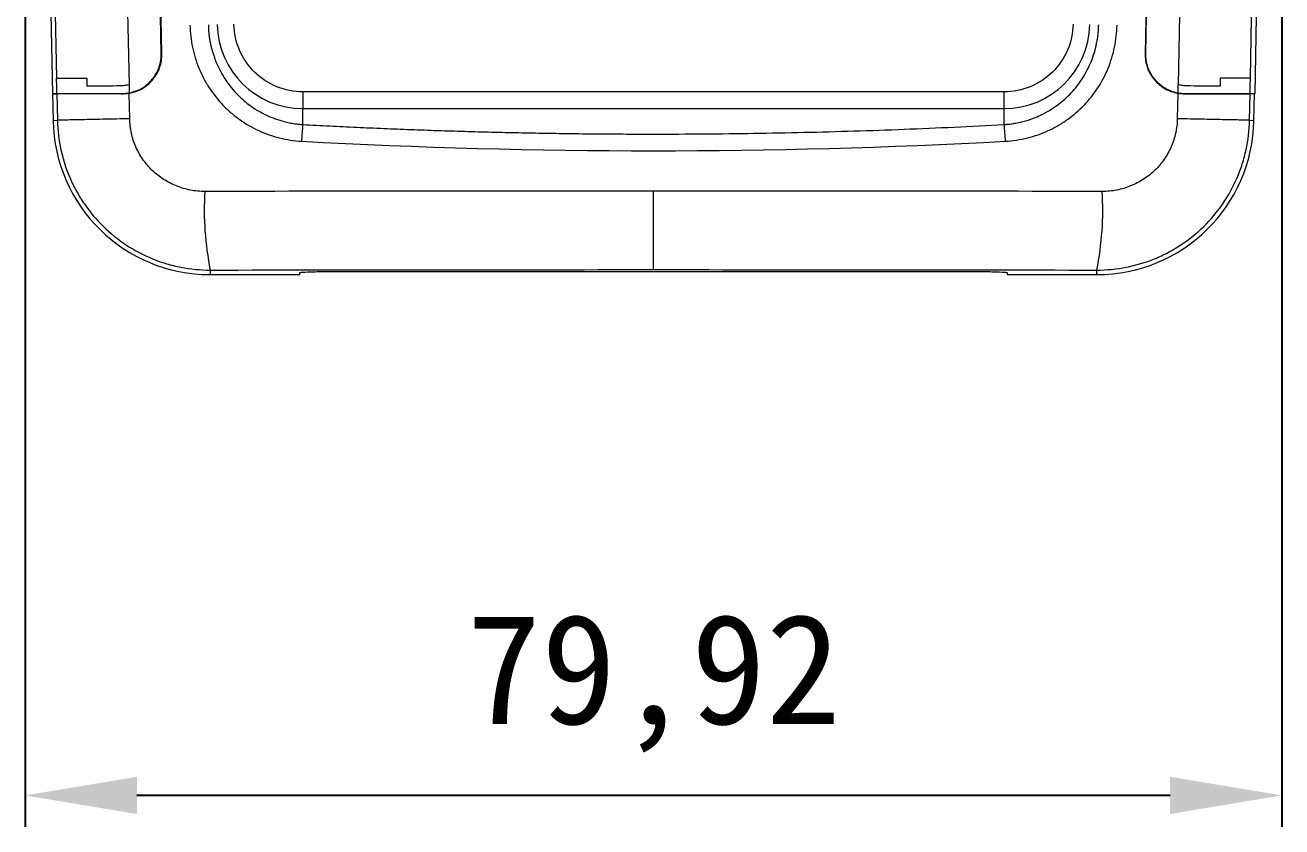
# Model space of a CAD drawing. Header units: millimetres. Extents: x 6 to 426, y 10 to 307.
# Drawn here: x 65.32 to 105.28, y 124.96 to 150.45 of the extents above; entities that cross this region are included whole.
import ezdxf

# ---------------------------------------------------------------- set-up
doc = ezdxf.new("R2010")
doc.units = ezdxf.units.MM
doc.header["$PDSIZE"] = -1
doc.dimstyles.new('ISO-25', dxfattribs={"dimtxt": 2.5, "dimasz": 2.5, "dimexe": 1.25, "dimexo": 0.625, "dimtad": 1, "dimtxsty": 'Standard', "dimcen": 2.5, "dimadec": 0, "dimazin": 0, "dimtfac": 1, "dimtmove": 0, "dimatfit": 3, "dimfxl": 1, "dimarcsym": 0})

# ---------------------------------------------------------------- blocks, each defined once
blk = doc.blocks.new('*D16')
at = {"color": 0, "lineweight": -2}
for p, q in [((65.317, 192.62), (65.317, 124.957)), ((105.277, 192.62), (105.277, 124.957)), ((101.721, 125.957), (68.873, 125.957))]:
    blk.add_line(p, q, dxfattribs=at)
at = {"color": 0}
for points in [[(68.873, 126.55), (68.873, 125.365), (65.317, 125.957)], [(101.721, 126.55), (101.721, 125.365), (105.277, 125.957)]]:
    blk.add_solid(points, dxfattribs=at)
at = {"layer": 'Defpoints', "color": 0}
for p in [(65.317, 193.62), (105.277, 193.62), (65.317, 125.957)]:
    blk.add_point(p, dxfattribs=at)
at = {"color": 0, "insert": (85.297, 129.523), "char_height": 3.5, "attachment_point": 5}
blk.add_mtext('79,92', dxfattribs=at)

msp = doc.modelspace()

# ---------------------------------------------------------------- linework, layer by layer
at = {"color": 7, "linetype": 'Continuous', "lineweight": 15}
for p, q in [((65.3179, 193.6201), (66.182, 148.2584)), ((66.3203, 148.7584), (65.4615, 193.6624)), ((67.7484, 193.71), (68.6201, 148.5496)), ((102.8465, 193.71), (101.9747, 148.5496)), ((104.2746, 148.7584), (105.1334, 193.6624)), ((105.2769, 193.6201), (104.4129, 148.2584)), ((69.6256, 149.2828), (69.6643, 149.537)), ((100.9306, 149.537), (100.9496, 149.537)), ((66.3219, 148.4988), (66.3169, 148.7583)), ((67.2774, 148.7605), (67.2774, 148.5052)), ((103.3176, 148.7605), (103.3175, 148.5052)), ((104.273, 148.4988), (104.278, 148.7583)), ((66.182, 148.2584), (66.3288, 148.2584)), ((66.1879, 148.2632), (66.204, 147.4179)), ((66.3293, 148.2632), (66.1879, 148.2632)), ((66.3294, 148.2584), (66.3248, 148.4989)), ((66.3293, 148.2632), (66.3454, 147.4206)), ((68.6211, 148.5497), (68.6262, 148.2849)), ((68.642, 147.4682), (68.6263, 148.2812)), ((68.6469, 148.285), (68.6268, 148.285)), ((68.6468, 148.2849), (68.8267, 148.352)), ((74.1465, 148.3238), (74.1465, 147.7935)), ((96.4484, 148.3238), (74.1465, 148.3238)), ((96.4484, 147.7935), (96.4484, 148.3238)), ((101.9686, 148.2812), (101.9529, 147.4682)), ((101.9736, 148.5497), (101.9685, 148.2849)), ((102.1804, 148.2632), (102.2262, 148.2627)), ((104.2495, 147.4206), (104.2656, 148.2632)), ((104.4069, 148.2632), (104.2656, 148.2632)), ((104.4129, 148.2584), (104.266, 148.2584)), ((104.2684, 148.2583), (104.273, 148.4988)), ((104.3908, 147.4179), (104.4069, 148.2632)), ((74.1465, 147.7935), (96.4484, 147.7935)), ((74.1465, 147.2859), (74.1465, 147.7935)), ((96.4484, 147.2859), (96.4484, 147.7935)), ((66.204, 147.4179), (66.3454, 147.4206)), ((104.2495, 147.4206), (104.3908, 147.4179)), ((85.2974, 142.672), (85.2974, 145.1711)), ((71.2031, 142.6592), (71.2031, 142.5132)), ((99.3918, 142.5132), (99.3918, 142.6592)), ((71.2031, 142.5132), (74.0474, 142.5132)), ((74.0474, 142.5132), (74.0474, 142.5786)), ((75.5474, 142.6179), (95.0474, 142.6179)), ((96.5474, 142.5786), (96.5474, 142.5132)), ((96.5474, 142.5132), (99.3918, 142.5132))]:
    msp.add_line(p, q, dxfattribs=at)
at = {"color": 7, "linetype": 'Continuous', "lineweight": 15, "flags": 128}
for points in [[(69.6453, 149.537), (69.5764, 153.1494), (69.4884, 157.7657), (69.4443, 160.0738), (69.4003, 162.382), (69.3563, 164.6901), (69.3123, 166.9982), (69.2242, 171.6145), (69.2128, 172.2144), (69.167, 174.614), (69.0755, 179.4131), (69.0298, 181.8127), (68.984, 184.2122), (68.9382, 186.6118), (68.8925, 189.0113), (68.8033, 193.6885)], [(69.6643, 149.537), (69.1933, 174.2636), (68.8233, 193.6885)], [(101.7716, 193.6885), (101.3006, 168.9654), (100.9306, 149.537)], [(100.9496, 149.537), (101.0185, 153.1494), (101.1065, 157.7657), (101.1505, 160.0738), (101.1945, 162.382), (101.2386, 164.6901), (101.2826, 166.9982), (101.3706, 171.6145), (101.382, 172.2144), (101.4278, 174.614), (101.5193, 179.4131), (101.5651, 181.8127), (101.6109, 184.2122), (101.6566, 186.6118), (101.7024, 189.0113), (101.7916, 193.6885)], [(68.4145, 148.2632), (68.3916, 148.2629), (68.3687, 148.2627)]]:
    msp.add_lwpolyline(points, dxfattribs=at)
at = {"color": 7, "linetype": 'Continuous', "lineweight": 15}
for centre, radius, start, end in [((74.1465, 150.5132), 2.7197, 181.09122, 270), ((96.4484, 150.5132), 2.7197, 270, 358.90878), ((71.2031, 147.5132), 5, 181.09122, 270), ((84.49, 146.2246), 10.3979, 174.14176, 177.07298), ((86.1048, 146.2246), 10.3979, 2.92702, 5.85824), ((99.3918, 147.5132), 5, 270, 358.90878), ((80.745, 144.5757), 9.7325, 176.56809, 191.35698), ((89.8499, 144.5757), 9.7325, 348.64299, 3.43194)]:
    msp.add_arc(centre, radius, start, end, dxfattribs=at)
for points, knots in [([(70.5587, 150.4456), (70.563, 150.2093), (70.5892, 149.9755), (70.6854, 149.5129), (70.7545, 149.2894), (70.8878, 148.9662), (70.9373, 148.8604), (71.0464, 148.653), (71.1065, 148.5508), (71.2993, 148.2552), (71.4446, 148.0726), (71.687, 147.8198), (71.7719, 147.7391), (71.9502, 147.585), (72.0434, 147.5118), (72.3298, 147.3079), (72.5317, 147.191), (72.9574, 146.9949), (73.1824, 146.916), (73.6373, 146.8033), (73.8692, 146.7684), (74.1058, 146.7556)], [0, 0, 0, 0, 0.125, 0.125, 0.25, 0.25, 0.3125, 0.3125, 0.375, 0.375, 0.5, 0.5, 0.5625, 0.5625, 0.625, 0.625, 0.75, 0.75, 0.875, 0.875, 1, 1, 1, 1]), ([(71.1426, 150.4559), (71.1439, 150.4122), (71.1464, 150.3246), (71.157, 150.1933), (71.1726, 150.0618), (71.1937, 149.9305), (71.2202, 149.7995), (71.2523, 149.6691), (71.29, 149.5394), (71.3332, 149.4107), (71.4345, 149.1464), (71.6392, 148.749), (71.9981, 148.2876), (72.4514, 147.8827), (72.9676, 147.5718), (73.4164, 147.41), (73.7241, 147.3397), (73.8795, 147.3129), (74.0205, 147.2951), (74.1045, 147.289), (74.1465, 147.2859)], [0, 0, 0, 0, 0.0273225, 0.0547661, 0.0823356, 0.1100361, 0.1378725, 0.1658499, 0.1939732, 0.2222477, 0.2506783, 0.3709726, 0.5001618, 0.614166, 0.7496797, 0.8748937, 0.9110254, 0.9472857, 0.9736139, 1, 1, 1, 1]), ([(74.1465, 148.3238), (73.8634, 148.3238), (73.5804, 148.3794), (73.0562, 148.5936), (72.8153, 148.7521), (72.4111, 149.1487), (72.248, 149.3865), (72.0239, 149.9065), (71.9629, 150.1884), (71.9576, 150.4715)], [0, 0, 0, 0, 0.25, 0.25, 0.5, 0.5, 0.75, 0.75, 1, 1, 1, 1]), ([(98.6373, 150.4715), (98.6319, 150.1884), (98.5709, 149.9065), (98.3468, 149.3865), (98.1837, 149.1487), (97.7796, 148.7521), (97.5386, 148.5936), (97.0145, 148.3794), (96.7315, 148.3238), (96.4484, 148.3238)], [0, 0, 0, 0, 0.25, 0.25, 0.5, 0.5, 0.75, 0.75, 1, 1, 1, 1]), ([(96.4484, 147.2859), (96.4864, 147.2887), (96.5705, 147.2949), (96.708, 147.312), (96.8683, 147.3392), (97.0958, 147.3909), (97.3458, 147.4703), (97.7287, 147.633), (98.1441, 147.8831), (98.5969, 148.2879), (98.9558, 148.7492), (99.1866, 149.1974), (99.3183, 149.5703), (99.384, 149.8313), (99.423, 150.0603), (99.4453, 150.2576), (99.4499, 150.3898), (99.4522, 150.4559)], [0, 0, 0, 0, 0.0238752, 0.0528051, 0.0867468, 0.1256496, 0.198835, 0.2506149, 0.3860411, 0.4999958, 0.6291526, 0.7494353, 0.813472, 0.8760807, 0.9173474, 0.9586485, 1, 1, 1, 1]), ([(96.4891, 146.7556), (96.7256, 146.7684), (96.9586, 146.8034), (97.4176, 146.9175), (97.6393, 146.9957), (97.9572, 147.1422), (98.0609, 147.196), (98.2636, 147.3135), (98.3632, 147.3776), (98.6511, 147.583), (98.8275, 147.736), (99.0697, 147.9886), (99.1467, 148.0767), (99.2929, 148.2608), (99.3622, 148.3571), (99.5541, 148.652), (99.6625, 148.8583), (99.8407, 149.2903), (99.9106, 149.5178), (100.0057, 149.9767), (100.0319, 150.2095), (100.0361, 150.4458)], [0, 0, 0, 0, 0.125, 0.125, 0.25, 0.25, 0.3125, 0.3125, 0.375, 0.375, 0.5, 0.5, 0.5625, 0.5625, 0.625, 0.625, 0.75, 0.75, 0.875, 0.875, 1, 1, 1, 1]), ([(68.6263, 148.2849), (68.7686, 148.3118), (68.9036, 148.3629), (69.1567, 148.5147), (69.2666, 148.61), (69.4538, 148.8387), (69.5259, 148.9659), (69.6244, 149.2447), (69.6481, 149.3889), (69.6453, 149.537)], [0, 0, 0, 0, 0.25, 0.25, 0.5, 0.5, 0.75, 0.75, 1, 1, 1, 1]), ([(68.6263, 148.2812), (68.7731, 148.3065), (68.9119, 148.3568), (69.1049, 148.4685), (69.1651, 148.5109), (69.2775, 148.6059), (69.33, 148.6588), (69.4247, 148.7732), (69.4664, 148.8339), (69.5389, 148.9622), (69.5699, 149.0304), (69.6434, 149.2404), (69.6671, 149.3876), (69.6643, 149.537)], [0, 0, 0, 0, 0.25, 0.25, 0.375, 0.375, 0.5, 0.5, 0.625, 0.625, 0.75, 0.75, 1, 1, 1, 1]), ([(100.9306, 149.537), (100.9277, 149.3876), (100.9512, 149.2413), (101.0249, 149.0304), (101.0554, 148.9632), (101.1278, 148.835), (101.1701, 148.7734), (101.2647, 148.659), (101.3165, 148.6067), (101.4288, 148.5116), (101.49, 148.4684), (101.682, 148.3573), (101.8218, 148.3065), (101.9686, 148.2812)], [0, 0, 0, 0, 0.25, 0.25, 0.375, 0.375, 0.5, 0.5, 0.625, 0.625, 0.75, 0.75, 1, 1, 1, 1]), ([(101.9686, 148.2849), (101.8262, 148.3118), (101.6913, 148.3629), (101.4381, 148.5147), (101.3282, 148.61), (101.141, 148.8387), (101.069, 148.9659), (100.9704, 149.2447), (100.9467, 149.3889), (100.9496, 149.537)], [0, 0, 0, 0, 0.25, 0.25, 0.5, 0.5, 0.75, 0.75, 1, 1, 1, 1]), ([(66.3203, 148.7584), (66.3217, 148.7584), (66.3246, 148.7584), (66.3354, 148.7585), (66.3511, 148.7585), (66.3723, 148.7585), (66.399, 148.7586), (66.4313, 148.7587), (66.4694, 148.7587), (66.5132, 148.7588), (66.563, 148.7589), (66.6187, 148.7591), (66.6804, 148.7592), (66.748, 148.7593), (66.8216, 148.7595), (66.9011, 148.7597), (66.9865, 148.7599), (67.0777, 148.7601), (67.1743, 148.7603), (67.2429, 148.7604), (67.2774, 148.7605)], [0, 0, 0, 0, 0.0507245, 0.1020173, 0.1538783, 0.2063075, 0.2593051, 0.312871, 0.3670052, 0.4217079, 0.4769789, 0.5328184, 0.5892263, 0.6462027, 0.7037475, 0.7618609, 0.8205428, 0.8797933, 0.9396124, 1, 1, 1, 1]), ([(104.2779, 148.7584), (104.2764, 148.7584), (104.2734, 148.7584), (104.2624, 148.7584), (104.2465, 148.7584), (104.2251, 148.7585), (104.1982, 148.7585), (104.1656, 148.7586), (104.1273, 148.7587), (104.0831, 148.7588), (104.0331, 148.7589), (103.9772, 148.759), (103.9154, 148.7592), (103.8475, 148.7593), (103.7738, 148.7595), (103.6941, 148.7597), (103.6086, 148.7599), (103.5173, 148.7601), (103.4206, 148.7603), (103.352, 148.7604), (103.3176, 148.7605)], [0, 0, 0, 0, 0.0508135, 0.1021847, 0.1541137, 0.2066005, 0.2596451, 0.3132477, 0.3674081, 0.4221264, 0.4774027, 0.5332369, 0.5896291, 0.6465793, 0.7040876, 0.7621539, 0.8207783, 0.8799607, 0.9397013, 1, 1, 1, 1]), ([(68.3687, 148.2627), (68.1959, 148.2623), (68.0275, 148.262), (67.7098, 148.2614), (67.5604, 148.2611), (67.151, 148.2603), (66.9313, 148.2598), (66.6045, 148.2591), (66.4962, 148.2589), (66.3602, 148.2585), (66.3318, 148.2584), (66.3264, 148.2584)], [0, 0, 0, 0, 0.125, 0.125, 0.25, 0.25, 0.5, 0.5, 0.75, 0.75, 1, 1, 1, 1]), ([(68.4146, 148.2632), (68.1285, 148.2632), (67.8579, 148.2632), (67.4795, 148.2632), (67.3612, 148.2632), (67.1392, 148.2632), (67.035, 148.2632), (66.8458, 148.2632), (66.7619, 148.2632), (66.614, 148.2632), (66.5497, 148.2632), (66.4454, 148.2632), (66.4055, 148.2632), (66.3493, 148.2632), (66.3341, 148.2632), (66.3293, 148.2632)], [0, 0, 0, 0, 0.25, 0.25, 0.375, 0.375, 0.5, 0.5, 0.625, 0.625, 0.75, 0.75, 0.875, 0.875, 1, 1, 1, 1]), ([(68.6201, 148.5495), (68.595, 148.5448), (68.5447, 148.5354), (68.4685, 148.5249), (68.392, 148.5172), (68.3149, 148.5122), (68.2636, 148.5114), (68.2379, 148.511)], [0, 0, 0, 0, 0.1973073, 0.395666, 0.5953743, 0.796724, 1, 1, 1, 1]), ([(102.3566, 148.511), (102.3309, 148.5114), (102.2796, 148.5123), (102.2025, 148.5172), (102.1257, 148.525), (102.0494, 148.5355), (101.9988, 148.545), (101.9736, 148.5497)], [0, 0, 0, 0, 0.2028769, 0.4040261, 0.6037339, 0.8022927, 1, 1, 1, 1]), ([(104.2655, 148.2632), (104.2608, 148.2632), (104.2455, 148.2632), (104.1891, 148.2632), (104.149, 148.2632), (104.0439, 148.2632), (103.9801, 148.2632), (103.8323, 148.2632), (103.7483, 148.2632), (103.4632, 148.2632), (103.2405, 148.2632), (102.7355, 148.2632), (102.4663, 148.2632), (102.1803, 148.2632)], [0, 0, 0, 0, 0.125, 0.125, 0.25, 0.25, 0.375, 0.375, 0.5, 0.5, 0.75, 0.75, 1, 1, 1, 1]), ([(102.2262, 148.2627), (102.399, 148.2623), (102.5674, 148.262), (102.8851, 148.2614), (103.0344, 148.2611), (103.4438, 148.2603), (103.6636, 148.2598), (103.9903, 148.2591), (104.0986, 148.2589), (104.2346, 148.2585), (104.2631, 148.2584), (104.2684, 148.2584)], [0, 0, 0, 0, 0.125, 0.125, 0.25, 0.25, 0.5, 0.5, 0.75, 0.75, 1, 1, 1, 1]), ([(68.642, 147.4682), (68.3645, 147.4629), (68.0719, 147.4572), (67.5132, 147.4461), (67.2483, 147.4408), (66.8094, 147.4317), (66.6363, 147.428), (66.4082, 147.4227), (66.3526, 147.4212), (66.3454, 147.4206)], [0, 0, 0, 0, 0.25, 0.25, 0.5, 0.5, 0.75, 0.75, 1, 1, 1, 1]), ([(71.03, 145.1583), (70.8745, 145.1581), (70.7215, 145.1727), (70.4204, 145.2304), (70.2709, 145.2743), (69.9848, 145.3891), (69.8489, 145.4595), (69.5916, 145.6259), (69.4693, 145.7229), (69.2492, 145.9353), (69.1503, 146.0512), (68.9747, 146.3029), (68.8991, 146.4378), (68.7769, 146.7163), (68.7294, 146.8613), (68.663, 147.1621), (68.6449, 147.3143), (68.642, 147.4682)], [0, 0, 0, 0, 0.125, 0.125, 0.25, 0.25, 0.375, 0.375, 0.5, 0.5, 0.625, 0.625, 0.75, 0.75, 0.875, 0.875, 1, 1, 1, 1]), ([(101.9529, 147.4682), (101.9499, 147.3143), (101.9318, 147.1631), (101.8668, 146.8663), (101.819, 146.7192), (101.6963, 146.4387), (101.622, 146.3059), (101.4477, 146.0551), (101.3467, 145.9365), (101.1269, 145.724), (101.0074, 145.6288), (100.7488, 145.4611), (100.611, 145.3896), (100.327, 145.2753), (100.1792, 145.2316), (99.8743, 145.1727), (99.7204, 145.1581), (99.5649, 145.1583)], [0, 0, 0, 0, 0.125, 0.125, 0.25, 0.25, 0.375, 0.375, 0.5, 0.5, 0.625, 0.625, 0.75, 0.75, 0.875, 0.875, 1, 1, 1, 1]), ([(104.2495, 147.4206), (104.2422, 147.4212), (104.1866, 147.4227), (103.9585, 147.428), (103.7855, 147.4317), (103.3465, 147.4408), (103.0817, 147.4461), (102.5229, 147.4572), (102.2304, 147.4629), (101.9529, 147.4682)], [0, 0, 0, 0, 0.25, 0.25, 0.5, 0.5, 0.75, 0.75, 1, 1, 1, 1]), ([(66.3454, 147.4206), (66.3514, 147.1036), (66.3882, 146.7902), (66.523, 146.1709), (66.6196, 145.8722), (66.8058, 145.442), (66.8748, 145.3014), (67.0271, 145.0262), (67.1108, 144.8909), (67.3785, 144.502), (67.5797, 144.2631), (68.0271, 143.8253), (68.2758, 143.6252), (68.7993, 143.2821), (69.0756, 143.1368), (69.5122, 142.9589), (69.6621, 142.9061), (69.9634, 142.8164), (70.1154, 142.7791), (70.575, 142.6893), (70.8864, 142.6589), (71.2031, 142.6592)], [0, 0, 0, 0, 0.125, 0.125, 0.25, 0.25, 0.3125, 0.3125, 0.375, 0.375, 0.5, 0.5, 0.625, 0.625, 0.75, 0.75, 0.8125, 0.8125, 0.875, 0.875, 1, 1, 1, 1]), ([(74.1465, 147.2859), (74.4322, 147.2707), (75.0035, 147.2403), (75.8609, 147.1993), (76.7183, 147.1616), (77.5758, 147.1275), (78.4334, 147.097), (79.2911, 147.0701), (80.1489, 147.0468), (81.0067, 147.0271), (81.8647, 147.0109), (82.7228, 146.9984), (83.5809, 146.9894), (84.4391, 146.984), (85.5426, 146.9817), (86.8912, 146.987), (88.4849, 147.0055), (90.0782, 147.0364), (91.6713, 147.0797), (93.2641, 147.1356), (94.8567, 147.2029), (95.9177, 147.2582), (96.4484, 147.2859)], [0, 0, 0, 0, 0.03850427, 0.07699652, 0.11547808, 0.15395029, 0.1924145, 0.23087203, 0.26932425, 0.30777248, 0.34621807, 0.38466236, 0.42310669, 0.46155242, 0.50000088, 0.57139666, 0.64278899, 0.71418648, 0.78559773, 0.85703134, 0.9284959, 1, 1, 1, 1]), ([(99.3918, 142.6592), (99.7084, 142.6589), (100.0219, 142.6893), (100.6424, 142.8113), (100.9431, 142.9017), (101.3765, 143.0788), (101.5183, 143.1448), (101.7961, 143.2911), (101.9329, 143.3718), (102.3274, 143.6313), (102.5704, 143.8275), (103.0173, 144.2655), (103.2226, 144.5101), (103.577, 145.0269), (103.7281, 145.3004), (103.9151, 145.7337), (103.971, 145.8827), (104.0671, 146.1826), (104.1075, 146.334), (104.2067, 146.7924), (104.2434, 147.1036), (104.2495, 147.4206)], [0, 0, 0, 0, 0.125, 0.125, 0.25, 0.25, 0.3125, 0.3125, 0.375, 0.375, 0.5, 0.5, 0.625, 0.625, 0.75, 0.75, 0.8125, 0.8125, 0.875, 0.875, 1, 1, 1, 1]), ([(74.0474, 142.5786), (74.0474, 142.5833), (74.0796, 142.5883), (74.2258, 142.5979), (74.3403, 142.6026), (74.6332, 142.6102), (74.8106, 142.6132), (75.1799, 142.6171), (75.3706, 142.6179), (75.5474, 142.6179)], [0, 0, 0, 0, 0.25, 0.25, 0.5, 0.5, 0.75, 0.75, 1, 1, 1, 1]), ([(95.0474, 142.6179), (95.2242, 142.6179), (95.4149, 142.6171), (95.7842, 142.6132), (95.9616, 142.6102), (96.2545, 142.6026), (96.369, 142.5979), (96.5152, 142.5883), (96.5474, 142.5833), (96.5474, 142.5786)], [0, 0, 0, 0, 0.25, 0.25, 0.5, 0.5, 0.75, 0.75, 1, 1, 1, 1])]:
    msp.add_open_spline(points, degree=3, knots=knots, dxfattribs=at)
for points in [[(68.2379, 148.511), (67.8892, 148.5086), (67.5592, 148.5065), (67.2774, 148.5052)], [(68.3687, 148.2627), (68.4543, 148.2628), (68.5407, 148.2702), (68.6263, 148.2849)], [(68.6263, 148.2812), (68.5559, 148.2691), (68.4853, 148.2632), (68.4146, 148.2632)], [(102.2262, 148.2627), (102.1405, 148.2628), (102.0541, 148.2702), (101.9685, 148.2849)], [(101.9686, 148.2812), (102.039, 148.2691), (102.1096, 148.2632), (102.1803, 148.2632)], [(103.3175, 148.5052), (103.0355, 148.5065), (102.7053, 148.5086), (102.3566, 148.511)], [(74.1058, 146.7556), (81.5595, 146.3516), (89.0353, 146.3516), (96.4891, 146.7556)], [(85.2974, 145.1711), (80.5378, 145.1711), (75.7782, 145.1669), (71.03, 145.1583)], [(99.5649, 145.1583), (94.8167, 145.1669), (90.0571, 145.1711), (85.2974, 145.1711)], [(71.2031, 142.6592), (75.8937, 142.6677), (80.5955, 142.672), (85.2974, 142.672)], [(85.2974, 142.672), (89.9993, 142.672), (94.7012, 142.6677), (99.3918, 142.6592)]]:
    msp.add_open_spline(points, degree=3, dxfattribs=at)

# ---------------------------------------------------------------- dimensions: what is measured, and where the dimension line sits
dim = msp.add_linear_dim(base=(65.3169, 125.9572), p1=(105.2769, 193.6201), p2=(65.3169, 193.6201), dimstyle='ISO-25', override={"dimtxt": 3.5, "dimasz": 3.556, "dimexe": 1, "dimexo": 1, "dimgap": 1.524, "dimtih": 1, "dimtoh": 1, "dimlfac": 2, "dimzin": 0, "dimadec": 2, "dimtzin": 0})
dim.commit()
dim.dimension.update_dxf_attribs({"geometry": '*D16', "text_midpoint": (85.2969, 129.5229)})

doc.saveas('drawing.dxf')
